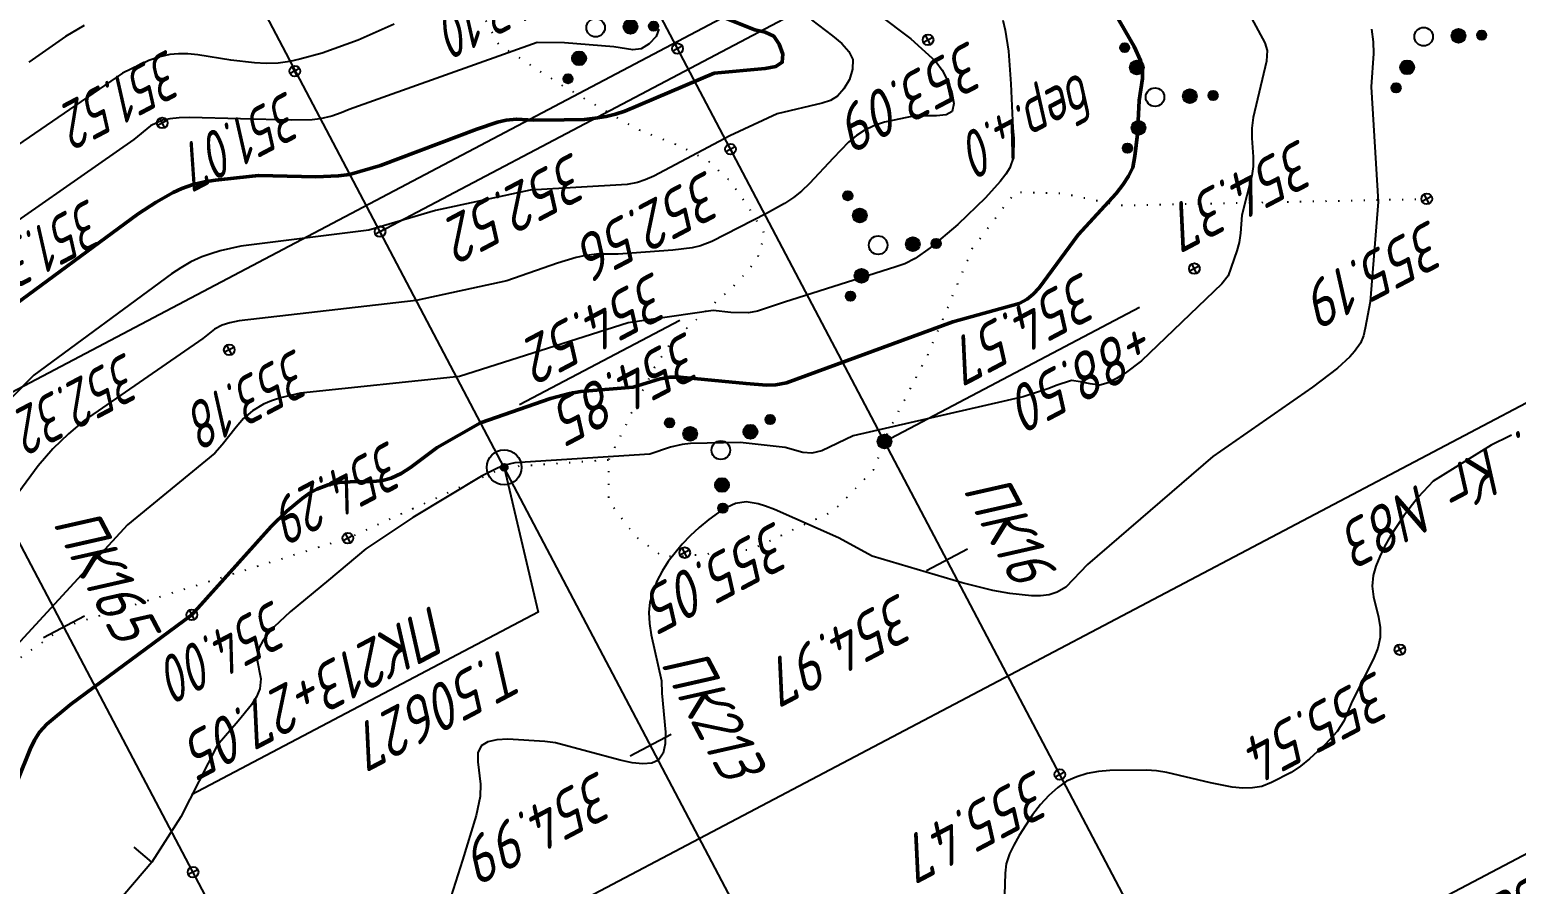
# Model space of a CAD drawing. Extents: x 1516777 to 1518423, y 2190420 to 2191479.
# Drawn here: x 1517244.2 to 1517372.3, y 2190817.5 to 2190891.1 of the extents above; entities that cross this region are included whole.
import ezdxf
from ezdxf.enums import TextEntityAlignment as Align

# ---------------------------------------------------------------- set-up
doc = ezdxf.new("R2010")
doc.units = 0
doc.linetypes.add('ИИDot', pattern=[1, 0, -1])
for name, color, linetype, lineweight in [('ИИ_ГЕОПУНКТ_025', 7, 'Continuous', 25), ('ИИ_КОНТУР_025', 7, 'ИИDot', 25), ('ИИ_ОТМЕТКА_025', 7, 'Continuous', 25), ('ИИ_ПИКЕТАЖ_025', 7, 'Continuous', 25), ('ИИ_РАЗМЕР_025', 7, 'Continuous', 25), ('ИИ_РЕЛЬЕФ_025', 34, 'Continuous', 25), ('ИИ_РЕЛЬЕФ_050', 34, 'Continuous', 50), ('ИИ_ТЕКСТ_025', 7, 'Continuous', 25), ('ИИ_ТРАССА_ТРУБ_025', 7, 'Continuous', 25), ('ИИ_УГОДЬЯ_025', 7, 'Continuous', 25)]:
    doc.layers.add(name, color=color, linetype=linetype, lineweight=lineweight)
doc.styles.add('VNIPISIMPLEXCUR', font='simplex.shx', dxfattribs={"width": 0.8, "oblique": 15})
doc.dimstyles.new('ИИ-2000-м-dm$2', dxfattribs={"dimscale": 2, "dimtxt": 2.5, "dimasz": 2.5, "dimexe": 1.25, "dimexo": 0, "dimgap": 1, "dimtad": 2, "dimtoh": 1, "dimzin": 1, "dimdsep": 46, "dimtxsty": 'VNIPISIMPLEXCUR', "dimcen": 2.5, "dimaunit": 1, "dimazin": 0, "dimtfac": 1, "dimtmove": 1, "dimatfit": 2, "dimfxl": 1, "dimarcsym": 0})

# ---------------------------------------------------------------- blocks, each defined once
blk = doc.blocks.new('ИИ053952')
at = {"linetype": 'Continuous', "lineweight": 25}
h = blk.add_hatch(color=0, dxfattribs=at)
edge = h.paths.add_edge_path()
edge.add_arc((-1.308630616908658, 2.130137532763825), 0.2, 0, 360)
h = blk.add_hatch(color=0, dxfattribs=at)
edge = h.paths.add_edge_path()
edge.add_arc((-0.7851783701452177, 1.278082519658284), 0.3, 0, 360)
h = blk.add_hatch(color=0, dxfattribs=at)
edge = h.paths.add_edge_path()
edge.add_arc((1.499441115229502, 0.04094315521868452), 0.3, 0, 360)
h = blk.add_hatch(color=0, dxfattribs=at)
edge = h.paths.add_edge_path()
edge.add_arc((2.49906852538254, 0.06823859203112193), 0.2, 0, 360)
h = blk.add_hatch(color=0, dxfattribs=at)
edge = h.paths.add_edge_path()
edge.add_arc((-0.7142627450842838, -1.319025674876968), 0.3, 0, 360)
h = blk.add_hatch(color=0, dxfattribs=at)
edge = h.paths.add_edge_path()
edge.add_arc((-1.190437908473882, -2.198376124794947), 0.2, 0, 360)
at = {"color": 0, "linetype": 'Continuous', "lineweight": 25}
for centre, radius in [((-1.308630616908658, 2.130137532763825), 0.2), ((-0.7851783701452177, 1.278082519658284), 0.3), ((0, 0), 0.4), ((1.499441115229502, 0.04094315521868452), 0.3), ((2.49906852538254, 0.06823859203112193), 0.2), ((-0.7142627450842838, -1.319025674876968), 0.3), ((-1.190437908473882, -2.198376124794947), 0.2)]:
    blk.add_circle(centre, radius, dxfattribs=at)
blk = doc.blocks.new('PICKET')
at = {"color": 0, "linetype": 'Continuous', "lineweight": 25}
for p, q in [((-0.2299999999999898, 0), (0.2299999999999898, 0)), ((0, 0.2299999999999898), (0, -0.2299999999999898))]:
    blk.add_line(p, q, dxfattribs=at)
blk.add_circle((0, 0), 0.23, dxfattribs=at)
at = {"color": 0, "linetype": 'Continuous', "style": 'VNIPISIMPLEXCUR', "oblique": 15, "width": 0.8}
blk.add_attdef('OTMETKA', (1.25, 0.3000000000000114), '', height=2, dxfattribs=at)
at = {"color": 8, "linetype": 'Continuous', "style": 'VNIPISIMPLEXCUR', "oblique": 15, "width": 0.8, "flags": 1}
blk.add_attdef('NOMER', (1.25, -2.699999999999989), '', height=2, dxfattribs=at)
blk = doc.blocks.new('ИИ050052Р')
at = {"linetype": 'Continuous', "lineweight": 25}
h = blk.add_hatch(color=0, dxfattribs=at)
edge = h.paths.add_edge_path()
edge.add_arc((0, 0), 0.15, 0, 360)
at = {"color": 0, "linetype": 'Continuous', "lineweight": 25}
for radius in [0.75, 0.15]:
    blk.add_circle((0, 0), radius, dxfattribs=at)
at = {"color": 0, "linetype": 'Continuous', "style": 'VNIPISIMPLEXCUR', "oblique": 15, "width": 0.8}
for tag, p in [('CENTRE', (1.449999999999999, 0.6999999999999993)), ('HEIGHT', (1.449999999999999, -2.699999999999999))]:
    blk.add_attdef(tag, p, '', height=2, dxfattribs=at)
for tag, p in [('NUMBER', (-2, -1)), ('STATIONING', (-2, -4.399999999999999)), ('ALPHA', (-2, -7.799999999999999))]:
    blk.add_attdef(tag, text='', height=2, dxfattribs=at).set_placement(p, align=Align.RIGHT)
at = {"color": 253, "linetype": 'Continuous', "style": 'VNIPISIMPLEXCUR', "oblique": 15, "width": 0.8, "flags": 1}
blk.add_attdef('NOTE', text='', height=1.6, dxfattribs=at).set_placement((-2, -10.8), align=Align.RIGHT)
blk = doc.blocks.new('ИИ15001')
at = {"color": 0, "linetype": 'Continuous', "lineweight": 25}
blk.add_lwpolyline([(0, 1), (0, -1)], dxfattribs=at)
at = {"color": 0, "linetype": 'Continuous', "lineweight": 25, "style": 'VNIPISIMPLEXCUR', "oblique": 15, "width": 0.8}
blk.add_attdef('STATIONING', text='', height=2, dxfattribs=at).set_placement((0, 2), align=Align.CENTER)
at = {"color": 7, "linetype": 'Continuous', "lineweight": 25, "style": 'VNIPISIMPLEXCUR', "oblique": 15, "width": 0.8}
blk.add_attdef('HEIGHT', text='', height=2, dxfattribs=at).set_placement((0, -2), align=Align.TOP_CENTER)
blk = doc.blocks.new('ИИ053296')
at = {"color": 0, "linetype": 'Continuous', "lineweight": 25}
blk.add_lwpolyline([(0, 0), (1, 0)], dxfattribs=at)
blk = doc.blocks.new('ИИ15002')
at = {"linetype": 'Continuous', "lineweight": 25}
h = blk.add_hatch(color=0, dxfattribs=at)
edge = h.paths.add_edge_path()
edge.add_arc((0, 0), 0.3, 0, 360)
at = {"color": 0, "linetype": 'Continuous', "lineweight": 25}
blk.add_circle((0, 0), 0.3, dxfattribs=at)
at = {"color": 0, "linetype": 'Continuous', "style": 'VNIPISIMPLEXCUR', "oblique": 15, "width": 0.8}
blk.add_attdef('STATIONING', (1, 1.3), '', height=2, rotation=90, dxfattribs=at)
at = {"color": 7, "linetype": 'Continuous', "style": 'VNIPISIMPLEXCUR', "oblique": 15, "width": 0.8}
blk.add_attdef('HEIGHT', text='', height=2, dxfattribs=at).set_placement((0, -1.3), align=Align.TOP_CENTER)
blk = doc.blocks.new('*D37')
at = {"layer": 'Defpoints', "color": 0, "transparency": 16777216}
for p in [(1516997.989117689, 2191462.818703343), (1518374.712982949, 2191103.606966416), (1517445.628366238, 2190623.90094925), (1517459.225933273, 2190587.383062673), (1517312.459169507, 2190543.969234263)]:
    blk.add_point(p, dxfattribs=at)
at = {"layer": 'ИИ_РАЗМЕР_025', "color": 0, "lineweight": -2, "transparency": 16777216}
for p, q in [((1517451.907036027, 2190631.639775507), (1517459.401615177, 2190635.588219115)), ((1517448.197307658, 2190623.461034629), (1517451.907036027, 2190631.639775507))]:
    blk.add_line(p, q, dxfattribs=at)
blk.add_arc((1517445.242116811, 2190613.924593856), 9.983829704201575, 50.89385693901729, 94.67139351845833, dxfattribs=at)
at = {"layer": 'ИИ_РАЗМЕР_025', "color": 0, "transparency": 16777216}
for points in [[(1517444.615323773, 2190623.235151891), (1517444.242725695, 2190624.515366111), (1517440.588382073, 2190622.757464767)], [(1517452.055120985, 2190622.094429455), (1517451.023893696, 2190621.249238318), (1517454.075080751, 2190618.578152021)]]:
    blk.add_solid(points, dxfattribs=at)
at = {"layer": 'ИИ_РАЗМЕР_025', "color": 0, "transparency": 16777216, "insert": (1517457.495017702, 2190631.192871004), "char_height": 4, "attachment_point": 5, "rotation": 207.7820525492964, "style": 'VNIPISIMPLEXCUR'}
blk.add_mtext('90%%d', dxfattribs=at)
blk = doc.blocks.new('*D38')
at = {"layer": 'Defpoints', "color": 0, "transparency": 16777216}
for p in [(1518374.712982949, 2191103.606966416), (1517383.3, 2190581.34), (1517389.762353102, 2190577.241759447), (1517312.459169507, 2190543.969234263), (1517433.621501464, 2190485.815147318)]:
    blk.add_point(p, dxfattribs=at)
at = {"layer": 'ИИ_РАЗМЕР_025', "color": 0, "lineweight": -2, "transparency": 16777216}
for p, q in [((1517396.55163276, 2190576.556311219), (1517404.046211911, 2190580.504754826)), ((1517390.593635129, 2190579.047496749), (1517396.55163276, 2190576.556311219))]:
    blk.add_line(p, q, dxfattribs=at)
blk.add_arc((1517383.32019976, 2190581.301654978), 7.614728582876131, 328.2343883130885, 357.3274604220979, dxfattribs=at)
at = {"layer": 'ИИ_РАЗМЕР_025', "color": 0, "transparency": 16777216}
for points in [[(1517390.275920276, 2190580.80168265), (1517391.577371895, 2190581.091512707), (1517390.057155916, 2190584.850952535)], [(1517390.249035033, 2190576.805401738), (1517389.339583188, 2190577.78042744), (1517386.869232006, 2190574.564559053)]]:
    blk.add_solid(points, dxfattribs=at)
at = {"layer": 'ИИ_РАЗМЕР_025', "color": 0, "transparency": 16777216, "insert": (1517402.139614436, 2190576.109406715), "char_height": 4, "attachment_point": 5, "rotation": 207.7820525492964, "style": 'VNIPISIMPLEXCUR'}
blk.add_mtext('90%%d', dxfattribs=at)
blk = doc.blocks.new('*D39')
at = {"layer": 'Defpoints', "color": 0, "transparency": 16777216}
for p in [(1518374.712982949, 2191103.606966416), (1517346.49, 2190565.290000001), (1517354.447122286, 2190558.501734652), (1517312.459169507, 2190543.969234264), (1517398.189337402, 2190467.149850846)]:
    blk.add_point(p, dxfattribs=at)
at = {"layer": 'ИИ_РАЗМЕР_025', "color": 0, "lineweight": -2, "transparency": 16777216}
blk.add_arc((1517347.888675645, 2190562.634913045), 7.752185883918825, 327.6817192129627, 357.8801865945453, dxfattribs=at)
at = {"layer": 'ИИ_РАЗМЕР_025', "color": 0, "transparency": 16777216}
for points in [[(1517354.985537163, 2190562.200113174), (1517356.285575668, 2190562.496217316), (1517354.747243989, 2190566.24828076)], [(1517354.892350127, 2190558.000723769), (1517353.987610851, 2190558.980123902), (1517351.501780091, 2190555.776206007)]]:
    blk.add_solid(points, dxfattribs=at)
at = {"layer": 'ИИ_РАЗМЕР_025', "color": 0, "transparency": 16777216, "insert": (1517360.548460298, 2190560.365579564), "char_height": 4, "attachment_point": 5, "rotation": 207.7820525492964, "style": 'VNIPISIMPLEXCUR'}
blk.add_mtext('90%%d', dxfattribs=at)
blk = doc.blocks.new('*D40')
at = {"layer": 'Defpoints', "color": 0, "transparency": 16777216}
for p in [(1518374.712982949, 2191103.606966416), (1517312.45916951, 2190543.96923426), (1517312.459169506, 2190543.969234263), (1517316.727927215, 2190536.606438646), (1517283.11858582, 2190423.927689761)]:
    blk.add_point(p, dxfattribs=at)
at = {"layer": 'ИИ_РАЗМЕР_025', "color": 0, "lineweight": -2, "transparency": 16777216}
for p, q in [((1517319.167893412, 2190538.732243212), (1517325.535950463, 2190526.652928907)), ((1517325.535950463, 2190526.652928907), (1517340.042234813, 2190534.29541884))]:
    blk.add_line(p, q, dxfattribs=at)
blk.add_arc((1517312.459169512, 2190543.969234265), 8.510760933244187, 283.4478863976549, 0.5992062132951251, dxfattribs=at)
at = {"layer": 'ИИ_РАЗМЕР_025', "color": 0, "transparency": 16777216}
for points in [[(1517320.323141391, 2190543.894806659), (1517321.615788667, 2190544.221671768), (1517319.988869702, 2190547.936181039)], [(1517314.436769138, 2190535.025158084), (1517314.440109387, 2190536.358487233), (1517310.438451814, 2190535.701843405)]]:
    blk.add_solid(points, dxfattribs=at)
at = {"layer": 'ИИ_РАЗМЕР_025', "color": 0, "transparency": 16777216, "insert": (1517334.807350273, 2190527.716008701), "char_height": 4, "attachment_point": 5, "rotation": 207.7820525492964, "style": 'VNIPISIMPLEXCUR'}
blk.add_mtext("131°31'", dxfattribs=at)
blk = doc.blocks.new('*D41')
at = {"layer": 'Defpoints', "color": 0, "transparency": 16777216}
for p in [(1516997.989117689, 2191462.818703344), (1517637.120000001, 2190760.280000001), (1517426.97725757, 2190659.787019481), (1517400.060000001, 2190635.390000002), (1517459.225933274, 2190587.383062673)]:
    blk.add_point(p, dxfattribs=at)
at = {"layer": 'ИИ_РАЗМЕР_025', "color": 0, "lineweight": -2, "transparency": 16777216}
for p, q in [((1517435.444876214, 2190666.613791598), (1517442.939455364, 2190670.562235205)), ((1517429.662762871, 2190659.327133873), (1517435.444876214, 2190666.613791598))]:
    blk.add_line(p, q, dxfattribs=at)
blk.add_arc((1517426.573453644, 2190649.358047016), 10.43678706616949, 49.87737842475941, 95.68736587672011, dxfattribs=at)
at = {"layer": 'ИИ_РАЗМЕР_025', "color": 0, "transparency": 16777216}
for points in [[(1517425.731131447, 2190659.105028199), (1517425.347197743, 2190660.38188868), (1517421.708583151, 2190658.591657327)], [(1517433.818530038, 2190657.756716947), (1517432.779842502, 2190656.920710978), (1517435.807204177, 2190654.222651353)]]:
    blk.add_solid(points, dxfattribs=at)
at = {"layer": 'ИИ_РАЗМЕР_025', "color": 0, "transparency": 16777216, "insert": (1517441.03285789, 2190666.166887095), "char_height": 4, "attachment_point": 5, "rotation": 207.7820525492964, "style": 'VNIPISIMPLEXCUR'}
blk.add_mtext('90%%d', dxfattribs=at)
blk = doc.blocks.new('*D60')
at = {"layer": 'Defpoints', "color": 0, "transparency": 16777216}
for p in [(1516865.230252395, 2191392.858784392), (1517280.222034422, 2190589.822203819), (1517301.190000001, 2190586.890000002), (1517251.660000001, 2190560.750000001), (1517312.459169507, 2190543.969234264)]:
    blk.add_point(p, dxfattribs=at)
at = {"layer": 'ИИ_РАЗМЕР_025', "color": 0, "lineweight": -2, "transparency": 16777216}
for p, q in [((1517270.290098899, 2190593.090684559), (1517259.154851602, 2190587.224191574)), ((1517278.662324076, 2190586.431266201), (1517270.290098899, 2190593.090684559))]:
    blk.add_line(p, q, dxfattribs=at)
blk.add_arc((1517292.314569828, 2190582.205894515), 14.29117139924752, 133.8715581521918, 191.7338368034849, dxfattribs=at)
at = {"layer": 'ИИ_РАЗМЕР_025', "color": 0, "transparency": 16777216}
for points in [[(1517282.019933694, 2190593.048858519), (1517282.800383108, 2190591.967805103), (1517285.653318652, 2190594.849680053)], [(1517278.949380926, 2190579.525153406), (1517277.694704548, 2190579.073971664), (1517279.675587963, 2190575.535533401)]]:
    blk.add_solid(points, dxfattribs=at)
at = {"layer": 'ИИ_РАЗМЕР_025', "color": 0, "transparency": 16777216, "insert": (1517265.856005862, 2190586.933163364), "char_height": 4, "attachment_point": 5, "rotation": 207.7820525492964, "style": 'VNIPISIMPLEXCUR'}
blk.add_mtext("90°2'", dxfattribs=at)

msp = doc.modelspace()

# ---------------------------------------------------------------- linework, layer by layer
at = {"layer": 'ИИ_ГЕОПУНКТ_025'}
msp.add_lwpolyline([(1517300.237881982, 2190866.11139109), (1517286.423014587, 2190858.833167223)], dxfattribs=at)
at = {"layer": 'ИИ_ГЕОПУНКТ_025', "elevation": 354.52}
msp.add_lwpolyline([(1517285.1, 2190853.45), (1517288.037441888, 2190840.986479177), (1517258.144706426, 2190825.23779231)], dxfattribs=at)
at = {"layer": 'ИИ_КОНТУР_025', "flags": 128}
for points in [[(1517278.427145138, 2190904.048022437), (1517280.060341387, 2190898.48516153), (1517284.625827121, 2190889.879693206), (1517284.625827121, 2190889.879693206), (1517289.988214554, 2190886.396748792), (1517296.423079473, 2190882.645882041), (1517300.282049125, 2190881.136514336), (1517302.640373736, 2190879.876300503), (1517304.415317607, 2190878.268405884), (1517305.598331949, 2190876.711957626), (1517306.392134502, 2190875.434854762), (1517307.533756396, 2190873.574056423), (1517306.866853366, 2190871.267989385), (1517304.98006318, 2190869.158152668), (1517302.329568688, 2190866.778985009), (1517299.499371103, 2190864.220248415), (1517298.061820191, 2190862.065527887), (1517297.073496248, 2190860.135254489), (1517294.08725982, 2190854.076512816), (1517294.08725982, 2190850.630583942), (1517296.386273126, 2190847.529243462), (1517298.685274127, 2190845.806279025), (1517300.524477388, 2190845.806279025), (1517306.386947783, 2190846.380604248), (1517313.513861959, 2190849.711670324), (1517316.962369613, 2190853.272461997), (1517318.2268257, 2190856.603528074), (1517321.675333354, 2190863.265660226), (1517325.468689312, 2190872.339939221), (1517329.14710814, 2190877.164244138), (1517333.285312402, 2190877.04938134), (1517338.113225578, 2190876.015599309), (1517364.6018947, 2190876.57615129)], [(1517294.08725982, 2190854.076512816), (1517285.1, 2190853.45), (1517271.634916162, 2190847.346489179), (1517247.164983133, 2190839.699261731), (1517243.02794301, 2190836.800677887), (1517233.130573585, 2190821.485926096), (1517219.638770897, 2190806.047454054), (1517197.879877908, 2190789.809564278), (1517191.854991935, 2190783.616578673), (1517189.098150272, 2190778.121982698), (1517173.37376263, 2190741.716204772), (1517150.401094293, 2190705.422254438)]]:
    msp.add_lwpolyline(points, dxfattribs=at)
at = {"layer": 'ИИ_ПИКЕТАЖ_025', "color": 34, "elevation": 354.57}
msp.add_lwpolyline([(1517317.873445194, 2190855.67258723), (1517339.842317979, 2190867.246666784)], dxfattribs=at)
at = {"layer": 'ИИ_РЕЛЬЕФ_025'}
for points, elevation in [([(1517311.587227472, 2190891.988979161), (1517313.392763856, 2190890.627533541), (1517314.199624266, 2190889.945812992), (1517314.814669112, 2190889.262096967), (1517315.141990611, 2190888.575387725), (1517315.108896915, 2190887.735715711), (1517314.85218431, 2190886.858637601), (1517314.384623228, 2190886.049525543), (1517313.838613131, 2190885.414996199), (1517313.234049094, 2190885.041679146), (1517312.505286823, 2190884.821824531), (1517308.618461539, 2190883.889330769), (1517304.542222222, 2190882.017833333), (1517297.996426204, 2190878.539299285), (1517297.261588382, 2190878.214328388), (1517296.577557853, 2190877.977170197), (1517295.704103013, 2190877.814732528), (1517287.331505263, 2190877.332105263), (1517279.185, 2190875.565), (1517273.445167999, 2190873.889332115), (1517262.409161359, 2190872.498159638), (1517260.634559795, 2190872.09820793), (1517259.815653081, 2190871.854882601), (1517259.050272158, 2190871.577631598), (1517258.09347896, 2190871.139711291), (1517257.227366427, 2190870.644315836), (1517256.431008251, 2190870.10470873), (1517244.580142986, 2190861.393513995), (1517232.106076627, 2190848.778635993)], 352.5), ([(1517328.057567958, 2190891.972166242), (1517328.278835312, 2190891.103819991), (1517328.570065034, 2190889.300768994), (1517328.762151551, 2190886.488847875), (1517328.935197501, 2190882.703187598), (1517329.022960455, 2190881.776289734), (1517328.994956763, 2190880.160721767), (1517328.683049196, 2190879.237324332), (1517328.337761038, 2190878.699138903), (1517327.854922962, 2190878.076336654), (1517326.568495941, 2190876.654193735), (1517324.181599041, 2190874.36955346), (1517321.797387793, 2190872.367074347), (1517320.515735264, 2190871.446551275), (1517319.641322074, 2190870.982361748), (1517318.853865611, 2190870.707528031), (1517309.243613201, 2190867.67630039), (1517306.923721889, 2190866.908311777), (1517306.14777515, 2190866.759073433), (1517304.635234591, 2190866.791142505), (1517303.119373394, 2190866.957005174), (1517295.779461538, 2190865.904692308), (1517281.262846465, 2190861.281050505), (1517267.562947918, 2190859.842133456), (1517265.820139784, 2190859.444455167), (1517265.050470992, 2190859.190979817), (1517264.360421111, 2190858.894745698), (1517263.417860707, 2190858.320228182), (1517262.649576372, 2190857.652116945), (1517261.997476082, 2190856.921609892), (1517260.809459547, 2190855.398199974), (1517260.157359257, 2190854.667692922), (1517252.65609293, 2190848.514173343), (1517242.74315575, 2190837.727326542)], 353.5), ([(1517317.362451101, 2190892.465730441), (1517320.13389055, 2190890.349427995), (1517322.300939336, 2190888.405136312), (1517322.849123319, 2190887.666717332), (1517323.292599622, 2190886.764022135), (1517323.665626782, 2190885.737821142), (1517323.845033199, 2190884.785151199), (1517323.707647265, 2190884.103049148), (1517323.1792127, 2190883.809440309), (1517322.347358712, 2190883.741291611), (1517320.501599082, 2190883.740270298), (1517317.881781806, 2190883.168621787), (1517317.004691853, 2190882.895457302), (1517316.120921224, 2190882.477716595), (1517315.454334709, 2190882.026284683), (1517314.785279651, 2190881.457158679), (1517313.439343253, 2190880.085265989), (1517311.399295513, 2190877.891231207), (1517310.713220777, 2190877.243009001), (1517310.023941359, 2190876.686115487), (1517309.26006039, 2190876.169907623), (1517307.716749986, 2190875.301618721), (1517302.999148613, 2190872.893921943), (1517302.017479804, 2190872.527485378), (1517301.311546317, 2190872.369593082), (1517299.636501333, 2190872.155174895), (1517294.937153846, 2190871.816230769), (1517293.066001619, 2190871.80343518), (1517292.000966327, 2190871.682857143), (1517291.296165828, 2190871.525936023), (1517289.698904216, 2190871.046581111), (1517285.340854546, 2190869.526363637), (1517277.506, 2190867.812), (1517262.276760316, 2190866.06837981), (1517261.467592445, 2190865.903739349), (1517260.788153074, 2190865.69152049), (1517260.139437439, 2190865.34040257), (1517259.123904792, 2190864.534779387), (1517248.903953961, 2190857.483436469), (1517247.552913315, 2190856.343864857), (1517246.223459811, 2190855.042626321), (1517244.954194814, 2190853.570169133), (1517243.286723635, 2190851.302980764)], 353), ([(1517349.494003334, 2190892.135431726), (1517350.655892017, 2190890.025781222), (1517350.859458972, 2190889.367888042), (1517350.788502302, 2190888.444596257), (1517349.655371656, 2190883.593224504), (1517349.529446477, 2190882.675443797), (1517349.515821302, 2190881.815145007), (1517349.648931223, 2190880.208744315), (1517349.632520513, 2190879.372876923), (1517349.51373157, 2190878.56386696), (1517348.670543439, 2190875.182917413), (1517348.547347586, 2190873.61197107), (1517348.424164983, 2190872.808549365), (1517348.245280526, 2190872.107104572), (1517347.488603236, 2190869.953800688), (1517346.946847634, 2190869.254243691), (1517340.014541175, 2190862.623046241), (1517338.607659512, 2190861.572741101), (1517337.865317191, 2190861.09598663), (1517337.145544881, 2190860.737459971), (1517336.425944, 2190860.5289), (1517335.593262352, 2190860.647852169), (1517334.763799633, 2190860.825549973), (1517333.974536368, 2190860.928372346), (1517332.670855867, 2190860.503192764), (1517332.031427563, 2190860.245755114), (1517329.836326636, 2190859.530939869), (1517315.172447222, 2190856.170277778), (1517312.463869881, 2190854.875857008), (1517311.625514035, 2190854.667368421), (1517310.827650332, 2190854.720764866), (1517309.3259, 2190855.152432432), (1517305.431685719, 2190855.596193147), (1517301.170518921, 2190855.500515854), (1517300.426818182, 2190855.411445455), (1517299.436870512, 2190855.18209726), (1517297.65918008, 2190854.593106512), (1517286.014359961, 2190853.842760511), (1517285.169098124, 2190853.646099773), (1517284.574996637, 2190853.407739007), (1517283.150463661, 2190852.678675747), (1517277.234048855, 2190849.133358779), (1517273.185535101, 2190846.436555737), (1517269.963323801, 2190843.729638114), (1517266.654236224, 2190841.002449025), (1517265.292899868, 2190839.707270678), (1517264.742546103, 2190839.090088702), (1517264.300787684, 2190838.498246059), (1517263.983913911, 2190837.935543648), (1517263.794115446, 2190836.983809765), (1517264.128007344, 2190835.246825474), (1517264.058311861, 2190834.364263735), (1517263.75645253, 2190833.68147837), (1517263.317466139, 2190832.99054007), (1517262.177705331, 2190831.593098778), (1517260.374568395, 2190829.491378021), (1517257.241569431, 2190823.364204037), (1517254.739454318, 2190819.434287186), (1517245.448809245, 2190808.548838938)], 354.5), ([(1517298.418798077, 2190891.182771248), (1517298.198843253, 2190890.556016066), (1517297.599396174, 2190889.931059893), (1517296.912138222, 2190889.508356509), (1517296.183648005, 2190889.42451718), (1517294.541315943, 2190889.683754718), (1517290.310129776, 2190890.013232362), (1517287.95409642, 2190890.032103892), (1517271.746604883, 2190884.281896474), (1517271.044714933, 2190883.97568359), (1517270.253147983, 2190883.692356088), (1517269.237388535, 2190883.466242039), (1517268.542573518, 2190883.389907127), (1517266.769252541, 2190883.347181158), (1517257.987514379, 2190883.5911316), (1517257.085431316, 2190883.550051843), (1517256.304718544, 2190883.469179037), (1517255.66874487, 2190883.341346838), (1517254.617811255, 2190882.872865563), (1517253.197012782, 2190881.697366525), (1517239.164779687, 2190871.930652797)], 351.5), ([(1517275.636464193, 2190891.616944568), (1517272.531864081, 2190890.241373413), (1517269.414683945, 2190889.129231728), (1517267.494358817, 2190888.59583125), (1517266.618611111, 2190888.405416667), (1517265.617258512, 2190888.27043497), (1517264.602057283, 2190888.235168168), (1517263.581762997, 2190888.279069876), (1517261.56091755, 2190888.522193275), (1517258.7103408, 2190888.966982533), (1517257.843355224, 2190889.054421183), (1517257.032565608, 2190889.077203638), (1517256.286727525, 2190889.014783512), (1517255.329197751, 2190888.793078566), (1517254.495849297, 2190888.48059654), (1517252.2086862, 2190887.387532616), (1517239.584491343, 2190878.763420246)], 351), ([(1517248.905475273, 2190891.496304967), (1517247.288288454, 2190890.549063389), (1517244.131431684, 2190888.353101787)], 350.5), ([(1517359.850410659, 2190891.198327559), (1517359.989815691, 2190890.091040631), (1517359.998248169, 2190889.082266666), (1517359.79902122, 2190886.224824138), (1517360.408960669, 2190876.327068854), (1517359.722305992, 2190867.700582853), (1517359.305160474, 2190865.42818694), (1517359.153729558, 2190864.776407145), (1517358.884745539, 2190864.157442983), (1517358.361382, 2190863.417018), (1517357.963805044, 2190862.974857947), (1517356.895938577, 2190861.999052234), (1517354.758453503, 2190860.355639793), (1517346.156310257, 2190854.382051282), (1517335.361725518, 2190845.094752195), (1517333.487339866, 2190843.13578612), (1517332.755090198, 2190842.689522754), (1517332.060264215, 2190842.479531169), (1517331.327224397, 2190842.388289089), (1517330.533509767, 2190842.391159654), (1517328.674212167, 2190842.580691281), (1517327.197722274, 2190842.842568035), (1517324.573706047, 2190843.51206867), (1517316.818081818, 2190845.81), (1517313.916990823, 2190847.381840454), (1517308.404163108, 2190849.828414196), (1517307.634932425, 2190850.109523988), (1517306.976813809, 2190850.296549069), (1517305.966043659, 2190850.479493279), (1517305.038920956, 2190850.325858215), (1517304.350366374, 2190850.018695136), (1517303.564580316, 2190849.549410877), (1517302.730732227, 2190848.957698655), (1517301.897991552, 2190848.283251689), (1517301.115527737, 2190847.565763197), (1517300.432510226, 2190846.844926399), (1517299.237431644, 2190845.330678496), (1517298.702579875, 2190844.506632719), (1517298.266366203, 2190843.637649758), (1517297.642317035, 2190841.833645013), (1517297.565107807, 2190840.936334525), (1517297.624322572, 2190839.995395564), (1517297.782754787, 2190839.022726805), (1517298.664527273, 2190835.052727273), (1517298.687699196, 2190834.01445537), (1517299.006537533, 2190830.640941936), (1517298.988155695, 2190829.645786321), (1517298.803558812, 2190828.823095857), (1517298.390416242, 2190828.237544975), (1517297.818166963, 2190827.974883924), (1517297.050991573, 2190827.910953146), (1517296.128220878, 2190828.006453847), (1517295.089185684, 2190828.222087236), (1517289.526620435, 2190829.726786764), (1517288.615945171, 2190829.837941641), (1517285.40979636, 2190830.035299725), (1517284.466900172, 2190829.994177522), (1517283.682693393, 2190829.819903782), (1517283.114643646, 2190829.464660054), (1517282.830901954, 2190828.865211277), (1517282.824859738, 2190828.083514858), (1517283.066199458, 2190826.155196357), (1517283.023744252, 2190825.099482906), (1517282.676319713, 2190823.464253343), (1517281.523684539, 2190819.616769274), (1517279.898958658, 2190814.575573809)], 355), ([(1517371.911107873, 2190856.217631315), (1517371.796662199, 2190856.179534896), (1517370.144728397, 2190855.35252799), (1517365.14646855, 2190852.270521345), (1517363.852945944, 2190850.880877411), (1517362.584519826, 2190849.250548282), (1517361.447148194, 2190847.502481065), (1517360.960719686, 2190846.622716645), (1517360.546789048, 2190845.759622869), (1517360.218601032, 2190844.928568124), (1517359.989400386, 2190844.144920801), (1517359.900467928, 2190843.212618892), (1517360.011627534, 2190842.305353948), (1517360.455430838, 2190840.538917752), (1517360.579378036, 2190839.667334796), (1517360.599112698, 2190838.789538274), (1517360.377896238, 2190837.868463547), (1517360.025959105, 2190836.95481803), (1517358.182475, 2190833.325), (1517357.463066259, 2190831.597926341), (1517356.871555067, 2190830.705959336), (1517355.838952319, 2190829.587828614), (1517354.489565433, 2190828.333052615), (1517353.727963217, 2190827.719453848), (1517352.920708006, 2190827.161435608), (1517351.221424821, 2190826.313289455), (1517350.399758458, 2190825.96394496), (1517349.596547335, 2190825.835859772), (1517348.741629261, 2190825.825416039), (1517347.845550598, 2190825.910431711), (1517345.972096965, 2190826.27811309), (1517342.195302657, 2190827.182978665), (1517341.30639807, 2190827.315112873), (1517340.460703806, 2190827.365250112), (1517337.302462482, 2190827.343526683), (1517336.301504662, 2190827.257864201), (1517335.340230356, 2190827.091916832), (1517334.436252151, 2190826.801056375), (1517333.56982557, 2190826.420589314), (1517332.799570706, 2190825.887231553), (1517332.044856699, 2190825.200707763), (1517331.320110858, 2190824.402094658), (1517330.639760492, 2190823.532468955), (1517329.469955425, 2190821.744486623), (1517329.009355344, 2190820.908283425), (1517328.650859976, 2190820.165374496), (1517328.371566654, 2190819.308215998), (1517328.259835079, 2190818.504364136), (1517327.697730509, 2190799.821016949)], 355.5)]:
    msp.add_lwpolyline(points, dxfattribs=dict(at, elevation=elevation))
at = {"layer": 'ИИ_РЕЛЬЕФ_050'}
for points, elevation in [([(1517336.591082574, 2190894.55460147), (1517339.384584763, 2190889.69976127), (1517339.938392371, 2190888.481211823), (1517340.115122416, 2190887.823048363), (1517340.109605042, 2190886.946853431), (1517339.822714474, 2190885.059835069), (1517339.674311475, 2190882.153367241), (1517339.441487375, 2190880.239747308), (1517339.284908696, 2190879.290144927), (1517338.903037027, 2190878.524626799), (1517338.409745902, 2190877.779102014), (1517337.830747501, 2190877.048956726), (1517334.55007276, 2190873.467438014), (1517331.19635239, 2190868.922059229), (1517330.673957673, 2190868.35325603), (1517330.178720831, 2190867.924674496), (1517329.470618788, 2190867.559031027), (1517323.776623055, 2190865.99382937), (1517309.417996498, 2190860.738053448), (1517308.507879192, 2190860.559845572), (1517307.713526922, 2190860.530569223), (1517305.948796853, 2190860.666207803), (1517300.274377678, 2190861.232501022), (1517299.388787879, 2190861.20789394), (1517298.545622957, 2190861.068115393), (1517296.215505618, 2190860.353595505), (1517291.694843689, 2190859.977105398), (1517290.735959596, 2190859.805555556), (1517289.107039651, 2190859.383120121), (1517283.057142857, 2190857.291632653), (1517279.325690076, 2190855.152442748), (1517277.043555975, 2190853.441043357), (1517276.237675366, 2190852.925475453), (1517275.35274858, 2190852.50598003), (1517274.54534274, 2190852.296609058), (1517273.683791628, 2190852.219645994), (1517271.844045007, 2190852.207489111), (1517270.888745207, 2190852.14456805), (1517269.925091554, 2190851.958600414), (1517268.964531903, 2190851.585722585), (1517268.328637073, 2190851.220742267), (1517267.683123993, 2190850.775338253), (1517266.367223047, 2190849.676537911), (1517265.024788997, 2190848.355879101), (1517258.193219775, 2190840.754221933), (1517247.722879741, 2190833.022940735), (1517245.686933834, 2190831.345312448), (1517245.054194039, 2190830.629609908), (1517244.630910611, 2190829.954583069), (1517244.262251885, 2190829.176029236), (1517243.206529984, 2190826.54504715)], 354), ([(1517302.883233333, 2190892.67), (1517306.710328389, 2190891.128170431), (1517307.583106939, 2190890.935554539), (1517308.33897798, 2190890.584604132), (1517308.791774252, 2190889.911630729), (1517309.102138255, 2190889.045753167), (1517309.057281045, 2190888.338690213), (1517308.518307687, 2190887.984978777), (1517307.597865541, 2190887.801816886), (1517303.210313506, 2190887.397857677), (1517295.491518439, 2190884.135174932), (1517294.681661521, 2190883.883050236), (1517293.894503419, 2190883.683363453), (1517292.94824235, 2190883.514422279), (1517292.034044538, 2190883.419552384), (1517290.266860582, 2190883.371221398), (1517287.63794596, 2190883.349228062), (1517286.156129135, 2190883.440434563), (1517285.283110129, 2190883.368090001), (1517284.527876391, 2190883.19302853), (1517282.735191969, 2190882.590943421), (1517274.444122519, 2190879.449124236), (1517271.769235669, 2190878.682802548), (1517270.820281921, 2190878.556430285), (1517268.879417464, 2190878.472530649), (1517263.943728893, 2190878.591091069), (1517262.078461345, 2190878.374299132), (1517260.224953936, 2190878.199630232), (1517259.280560021, 2190878.049111226), (1517258.312645825, 2190877.814346144), (1517257.312391242, 2190877.463742707), (1517256.593276681, 2190877.137636469), (1517255.103773077, 2190876.301766585), (1517253.56014641, 2190875.272036106), (1517241.872461337, 2190866.662083396)], 352)]:
    msp.add_lwpolyline(points, dxfattribs=dict(at, elevation=elevation))
at = {"layer": 'ИИ_ТЕКСТ_025'}
for points in [[(1517274.407356443, 2190873.753537747), (1517444.020027013, 2190963.112266425), (1517327.501356125, 2191184.298609191), (1517157.914219107, 2191094.953332608)], [(1517237.84166467, 2190857.393207997), (1517423.408983226, 2190955.157482415), (1517320.872552042, 2191149.801465574), (1517135.285161813, 2191052.026616598)], [(1517402.109556635, 2190874.236978441), (1517266.587642231, 2190802.838621595)], [(1517438.622745091, 2190854.622609648), (1517344.542334077, 2190805.057291837)]]:
    msp.add_lwpolyline(points, dxfattribs=at)
at = {"layer": 'ИИ_ТРАССА_ТРУБ_025', "color": 34}
msp.add_lwpolyline([(1517460.163862831, 2190499.797387948), (1517423.843517109, 2190568.743972878), (1517459.225933273, 2190587.383062672), (1516997.989117689, 2191462.818703343)], dxfattribs=at)
at = {"layer": 'ИИ_ТРАССА_ТРУБ_025', "color": 4}
for points in [[(1518356.054384463, 2191139.029917545), (1518326.78, 2191123.61), (1518126.36, 2191018.02), (1517878.75, 2190887.57), (1517637.12, 2190760.28), (1517400.06, 2190635.39), (1517285.1, 2190853.45), (1517160.06, 2191090.88), (1517083.07, 2191237.03), (1516971.454696505, 2191448.835863468)], [(1517433.621501464, 2190485.815147318), (1517383.3, 2190581.34), (1516936.033383912, 2191430.169899785)]]:
    msp.add_lwpolyline(points, dxfattribs=at)

# ---------------------------------------------------------------- block references
at = {"layer": 'ИИ_ГЕОПУНКТ_025'}
ref = msp.add_blockref('ИИ050052Р', (1517285.1, 2190853.45, 354.52), dxfattribs=dict(at, xscale=2, yscale=2, zscale=2, rotation=207.7819444444445))
ref.add_attrib('NUMBER', 'Т.50627', dxfattribs={"layer": '0', "color": 0, "linetype": 'Continuous', "height": 3.999999999999998, "rotation": 207.7819444471985, "style": 'VNIPISIMPLEXCUR', "oblique": 14.99999999999995, "width": 0.8000000000000008}).set_placement((1517272.164425656, 2190831.113138902), align=Align.RIGHT)
ref.add_attrib('CENTRE', '354.85', (1517300.933995293, 2190865.276529611), dxfattribs={"layer": '0', "color": 0, "linetype": 'Continuous', "height": 3.999999999999998, "rotation": 207.7819444471985, "style": 'VNIPISIMPLEXCUR', "oblique": 14.99999999999995, "width": 0.8000000000000008})
ref.add_attrib('HEIGHT', '354.52', (1517298.112887164, 2190870.43009142), dxfattribs={"layer": '0', "color": 0, "linetype": 'Continuous', "height": 3.999999999999998, "rotation": 207.7819444471985, "style": 'VNIPISIMPLEXCUR', "oblique": 14.99999999999995, "width": 0.8000000000000008})
ref.add_attrib('STATIONING', 'ПК213+27.05', dxfattribs={"layer": '0', "color": 0, "linetype": 'Continuous', "height": 3.999999999999998, "rotation": 207.7819444471985, "style": 'VNIPISIMPLEXCUR', "oblique": 14.99999999999995, "width": 0.8000000000000008}).set_placement((1517257.478063733, 2190830.341785217), align=Align.RIGHT)
at = {"layer": 'ИИ_ОТМЕТКА_025'}
ref = msp.add_blockref('PICKET', (1517300.043847484, 2190889.513479299, 351.63), dxfattribs=dict(at, xscale=2, yscale=2, zscale=2, rotation=207.7819444444445))
ref.add_attrib('OTMETKA', '351.63', (1517311.677731051, 2190901.744012213, 351.63), dxfattribs={"layer": '0', "color": 0, "linetype": 'Continuous', "height": 3.999999999999998, "rotation": 207.7819444471985, "style": 'VNIPISIMPLEXCUR', "oblique": 14.99999999999995, "width": 0.7})
ref = msp.add_blockref('PICKET', (1517321.63, 2190890.27, 353.09), dxfattribs=dict(at, xscale=2, yscale=2, zscale=2, rotation=207.7819444444445))
ref.add_attrib('OTMETKA', '353.09', (1517325.310106871, 2190890.316864398, 353.09), dxfattribs={"layer": '0', "color": 0, "linetype": 'Continuous', "height": 4, "rotation": 207.7819444471985, "style": 'VNIPISIMPLEXCUR', "oblique": 15, "width": 0.8})
ref = msp.add_blockref('PICKET', (1517255.644025563, 2190883.114409371, 351.52), dxfattribs=dict(at, xscale=2, yscale=2, zscale=2, rotation=207.7819444444445))
ref.add_attrib('OTMETKA', '351.52', (1517256.189795748, 2190889.558339313, 351.52), dxfattribs={"layer": '0', "color": 0, "linetype": 'Continuous', "height": 4, "rotation": 207.7819444471985, "style": 'VNIPISIMPLEXCUR', "oblique": 15, "width": 0.7})
ref = msp.add_blockref('PICKET', (1517267.06, 2190887.58, 351.07), dxfattribs=dict(at, xscale=2, yscale=2, zscale=2, rotation=207.7819444444445))
ref.add_attrib('OTMETKA', '351.07', (1517266.488004191, 2190885.969199584, -352.8899999999999), dxfattribs={"layer": '0', "color": 0, "linetype": 'Continuous', "height": 4, "rotation": 207.7819444471985, "style": 'VNIPISIMPLEXCUR', "oblique": 15, "width": 0.7})
ref = msp.add_blockref('PICKET', (1517344.57390818, 2190870.56673886, 354.37), dxfattribs=dict(at, xscale=2, yscale=2, zscale=2, rotation=207.7819444444445))
ref.add_attrib('OTMETKA', '354.37', (1517353.77471908, 2190881.84923535, 354.37), dxfattribs={"layer": '0', "color": 0, "linetype": 'Continuous', "height": 4, "rotation": 207.7819444471985, "style": 'VNIPISIMPLEXCUR', "oblique": 15, "width": 0.8})
ref = msp.add_blockref('PICKET', (1517274.407356442, 2190873.753537747, 352.52), dxfattribs=dict(at, xscale=2, yscale=2, zscale=2, rotation=207.7819444444445))
ref.add_attrib('OTMETKA', '352.52', (1517291.138533131, 2190880.715678499, -351.4399999999999), dxfattribs={"layer": '0', "color": 0, "linetype": 'Continuous', "height": 4, "rotation": 207.7819444471985, "style": 'VNIPISIMPLEXCUR', "oblique": 15, "width": 0.8})
at = {"layer": 'ИИ_ОТМЕТКА_025', "xscale": 2, "yscale": 2, "zscale": 2, "rotation": 207.7819444444445}
for p, values in [((1517304.606926456, 2190880.852674659, 352.56), {'OTMETKA': '352.56'}), ((1517362.2921836, 2190837.74605103, 355.54), {'OTMETKA': '355.54'}), ((1517258.290466401, 2190818.5851376, 354.62), {'OTMETKA': '354.62'})]:
    msp.add_blockref('PICKET', p, dxfattribs=at).add_auto_attribs(values)
at = {"layer": 'ИИ_ОТМЕТКА_025'}
ref = msp.add_blockref('PICKET', (1517364.6018947, 2190876.57615129, 355.19), dxfattribs=dict(at, xscale=2, yscale=2, zscale=2, rotation=207.7819444444445))
ref.add_attrib('OTMETKA', '355.19', (1517364.998892839, 2190874.899494239, 355.19), dxfattribs={"layer": '0', "color": 0, "linetype": 'Continuous', "height": 4, "rotation": 207.7819444471985, "style": 'VNIPISIMPLEXCUR', "oblique": 15, "width": 0.8})
ref = msp.add_blockref('PICKET', (1517238.514936091, 2190873.195109453, 351.38), dxfattribs=dict(at, xscale=2, yscale=2, zscale=2, rotation=207.7819444444445))
ref.add_attrib('OTMETKA', '351.38', (1517249.41299274, 2190876.695704416, 351.38), dxfattribs={"layer": '0', "color": 0, "linetype": 'Continuous', "height": 4, "rotation": 207.7819444471985, "style": 'VNIPISIMPLEXCUR', "oblique": 15, "width": 0.7})
ref = msp.add_blockref('PICKET', (1517261.413790204, 2190863.572520491, 353.18), dxfattribs=dict(at, xscale=2, yscale=2, zscale=2, rotation=207.7819444444445))
ref.add_attrib('OTMETKA', '353.18', (1517267.23328311, 2190863.783455286, 353.18), dxfattribs={"layer": '0', "color": 0, "linetype": 'Continuous', "height": 4, "rotation": 207.7819444471985, "style": 'VNIPISIMPLEXCUR', "oblique": 15, "width": 0.7})
ref = msp.add_blockref('PICKET', (1517237.84166467, 2190857.393207997, 352.32), dxfattribs=dict(at, xscale=2, yscale=2, zscale=2, rotation=207.7819444444445))
ref.add_attrib('OTMETKA', '352.32', (1517252.591316054, 2190863.469555846, 352.32), dxfattribs={"layer": '0', "color": 0, "linetype": 'Continuous', "height": 4, "rotation": 207.7819444471985, "style": 'VNIPISIMPLEXCUR', "oblique": 15, "width": 0.7})
ref = msp.add_blockref('PICKET', (1517271.634916162, 2190847.346489179, 354.29), dxfattribs=dict(at, xscale=2, yscale=2, zscale=2, rotation=207.7819444444445))
ref.add_attrib('OTMETKA', '354.29', (1517275.266501322, 2190855.863360764, 354.29), dxfattribs={"layer": '0', "color": 0, "linetype": 'Continuous', "height": 4, "rotation": 207.7819444471985, "style": 'VNIPISIMPLEXCUR', "oblique": 15, "width": 0.7})
ref = msp.add_blockref('PICKET', (1517300.65860086, 2190846.10226871, 355.05), dxfattribs=dict(at, xscale=2, yscale=2, zscale=2, rotation=207.7819444444445))
ref.add_attrib('OTMETKA', '355.05', (1517308.59330697, 2190848.926133214, 355.05), dxfattribs={"layer": '0', "color": 0, "linetype": 'Continuous', "height": 4, "rotation": 207.7819444471985, "style": 'VNIPISIMPLEXCUR', "oblique": 15, "width": 0.8})
ref = msp.add_blockref('PICKET', (1517258.194185904, 2190840.753899846, 354), dxfattribs=dict(at, xscale=2, yscale=2, zscale=2, rotation=207.7819444444445))
ref.add_attrib('OTMETKA', '354.00', (1517265.318298721, 2190842.137398348, 354), dxfattribs={"layer": '0', "color": 0, "linetype": 'Continuous', "height": 4, "rotation": 207.7819444471985, "style": 'VNIPISIMPLEXCUR', "oblique": 15, "width": 0.7})
ref = msp.add_blockref('PICKET', (1517332.983250351, 2190826.993909574, 355.47), dxfattribs=dict(at, xscale=2, yscale=2, zscale=2, rotation=207.7819444444445))
ref.add_attrib('OTMETKA', '355.47', (1517330.999127878, 2190827.538928198, 355.47), dxfattribs={"layer": '0', "color": 0, "linetype": 'Continuous', "height": 3.999999999999998, "rotation": 207.7819444471985, "style": 'VNIPISIMPLEXCUR', "oblique": 14.99999999999995, "width": 0.8000000000000008})
at = {"layer": 'ИИ_ПИКЕТАЖ_025', "color": 34}
ref = msp.add_blockref('ИИ15002', (1517296.729032398, 2190895.805057011, 351.9), dxfattribs=dict(at, xscale=2, yscale=2, zscale=2, rotation=117.7797222222222))
ref.add_attrib('STATIONING', '+43.10', (1517288.66563325, 2190897.341379416, 351.9), dxfattribs={"layer": '0', "color": 0, "linetype": 'Continuous', "height": 4.000000000000003, "rotation": 207.7819444444445, "style": 'VNIPISIMPLEXCUR', "oblique": 14.99999999999986, "width": 0.7})
ref.add_attrib('HEIGHT', '351.90', dxfattribs={"layer": '0', "color": 7, "linetype": 'Continuous', "height": 4, "rotation": 207.7819444444445, "style": 'VNIPISIMPLEXCUR', "oblique": 14.99999999999995, "width": 0.7}).set_placement((1517281.275703753, 2190896.121597578, -7.79000000000002), align=Align.TOP_CENTER)
ref = msp.add_blockref('ИИ15002', (1517317.873445194, 2190855.67258723, 354.57), dxfattribs=dict(at, xscale=2, yscale=2, zscale=2, rotation=117.7797222222222))
ref.add_attrib('STATIONING', '+88.50', (1517340.202534877, 2190866.26946675, 354.57), dxfattribs={"layer": '0', "color": 0, "linetype": 'Continuous', "height": 4.000000000000003, "rotation": 207.7819444444445, "style": 'VNIPISIMPLEXCUR', "oblique": 14.99999999999986, "width": 0.7999999999999993})
ref.add_attrib('HEIGHT', '354.57', dxfattribs={"layer": '0', "color": 7, "linetype": 'Continuous', "height": 4, "rotation": 207.7819444444445, "style": 'VNIPISIMPLEXCUR', "oblique": 14.99999999999995, "width": 0.8000000000000002}).set_placement((1517331.183198526, 2190863.831198161, -5.120000000000005), align=Align.TOP_CENTER)
ref = msp.add_blockref('ИИ15001', (1517323.252015052, 2190845.463966427, 354.97), dxfattribs=dict(at, xscale=2, yscale=2, zscale=2, rotation=297.7831999999999))
ref.add_attrib('STATIONING', 'ПК16', dxfattribs={"layer": '0', "color": 0, "linetype": 'Continuous', "lineweight": 25, "height": 4.000000000000001, "rotation": 297.7831999970493, "style": 'VNIPISIMPLEXCUR', "oblique": 14.99999999999995, "width": 0.8000000000000006}).set_placement((1517326.790885807, 2190847.328475418), align=Align.CENTER)
ref.add_attrib('HEIGHT', '354.97', dxfattribs={"layer": '0', "color": 7, "linetype": 'Continuous', "lineweight": 25, "height": 4.000000000000001, "rotation": 207.7819444471985, "style": 'VNIPISIMPLEXCUR', "oblique": 14.99999999999995, "width": 0.8000000000000006}).set_placement((1517315.384476797, 2190836.161433109), align=Align.TOP_CENTER)
at = {"layer": 'ИИ_ПИКЕТАЖ_025', "color": 4}
ref = msp.add_blockref('ИИ15001', (1517247.164983134, 2190839.699261728, 353.6), dxfattribs=dict(at, xscale=2, yscale=2, zscale=2, rotation=297.7856999999999))
ref.add_attrib('STATIONING', 'ПК165', dxfattribs={"layer": '0', "color": 0, "linetype": 'Continuous', "lineweight": 25, "height": 3.999999999999997, "rotation": 297.7856999988338, "style": 'VNIPISIMPLEXCUR', "oblique": 14.99999999999995, "width": 0.8000000000000009}).set_placement((1517248.926180004, 2190843.369591007), align=Align.CENTER)
ref.add_attrib('HEIGHT', '353.60', dxfattribs={"layer": '0', "color": 7, "linetype": 'Continuous', "lineweight": 25, "height": 4, "rotation": 207.7819444471985, "style": 'VNIPISIMPLEXCUR', "oblique": 14.99999999999986, "width": 0.7}).set_placement((1517239.406062567, 2190835.551135409), align=Align.TOP_CENTER)
ref = msp.add_blockref('ИИ15001', (1517297.716284262, 2190829.519007056, 354.99), dxfattribs=dict(at, xscale=2, yscale=2, zscale=2, rotation=297.7978999999999))
ref.add_attrib('STATIONING', 'ПК213', dxfattribs={"layer": '0', "color": 0, "linetype": 'Continuous', "lineweight": 25, "height": 4, "rotation": 297.797899985212, "style": 'VNIPISIMPLEXCUR', "oblique": 15.00000000000011, "width": 0.8000000000000002}).set_placement((1517301.254676536, 2190831.384423931), align=Align.CENTER)
ref.add_attrib('HEIGHT', '354.99', dxfattribs={"layer": '0', "color": 7, "linetype": 'Continuous', "lineweight": 25, "height": 4, "rotation": 207.7819444471985, "style": 'VNIPISIMPLEXCUR', "oblique": 14.99999999999986, "width": 0.8}).set_placement((1517289.404383995, 2190820.814735961), align=Align.TOP_CENTER)
at = {"layer": 'ИИ_РЕЛЬЕФ_025', "xscale": 2, "yscale": 2, "zscale": 2, "rotation": 139.3725965959345}
msp.add_blockref('ИИ053296', (1517254.739454318, 2190819.434287186, 354.5), dxfattribs=at)
at = {"layer": 'ИИ_УГОДЬЯ_025', "xscale": 2, "yscale": 2, "zscale": 2}
for p in [(1517292.983253858, 2190891.320254153), (1517364.336335662, 2190890.54192832), (1517341.188034835, 2190885.337455898), (1517317.323431977, 2190872.586355746)]:
    msp.add_blockref('ИИ053952', p, dxfattribs=at)
at = {"layer": 'ИИ_УГОДЬЯ_025', "xscale": 2, "yscale": 2, "zscale": 2, "rotation": 30.39676747486043}
msp.add_blockref('ИИ053952', (1517303.772162399, 2190854.931308588), dxfattribs=at)

# ---------------------------------------------------------------- texts
at = {"layer": 'ИИ_ТЕКСТ_025', "style": 'VNIPISIMPLEXCUR', "oblique": 15}
for s, width, p in [('бер.4.0', 0.7, (1517334.900185429, 2190887.585624936)), ('Трасса ГК от пл. Кг N83', 0.8, (1517402.653817385, 2190872.499228385)), ('Трасса канализационного коллектора', 0.8, (1517439.616139278, 2190853.121481024))]:
    msp.add_text(s, height=4, rotation=207.7819444444445, dxfattribs=dict(at, width=width)).set_placement(p)

# ---------------------------------------------------------------- dimensions: what is measured, and where the dimension line sits
at = {"layer": 'ИИ_РАЗМЕР_025'}
for base, line1, line2, picture, middle in [((1517445.628366238, 2190623.90094925), ((1517459.225933273, 2190587.383062672), (1516997.989117689, 2191462.818703343)), ((1518374.712982948, 2191103.606966415), (1517312.459169506, 2190543.969234263)), '*D37', (1517457.495017702, 2190631.192871005)), ((1517426.97725757, 2190659.787019481), ((1517459.225933273, 2190587.383062672), (1516997.989117689, 2191462.818703343)), ((1517637.12, 2190760.28), (1517400.06, 2190635.39)), '*D41', (1517441.03285789, 2190666.166887095)), ((1517389.762353102, 2190577.241759447), ((1517433.621501464, 2190485.815147318), (1517383.3, 2190581.34)), ((1518374.712982948, 2191103.606966415), (1517312.459169506, 2190543.969234263)), '*D38', (1517402.139614436, 2190576.109406715)), ((1517354.447122286, 2190558.501734652), ((1517398.189337402, 2190467.149850846), (1517346.49, 2190565.29)), ((1518374.712982948, 2191103.606966415), (1517312.459169506, 2190543.969234263)), '*D39', (1517355.056828281, 2190561.349983702))]:
    dim = msp.add_angular_dim_2l(base=base, line1=line1, line2=line2, text='90%%d', dimstyle='ИИ-2000-м-dm$2', override={"dimtxt": 2, "dimasz": 2, "dimgap": 0.5, "dimzin": 0}, dxfattribs=at)
    dim.commit()
    dim.dimension.update_dxf_attribs({"geometry": picture, "text_midpoint": middle, "dimtype": 162})
for base, line1, line2, picture, middle in [((1517280.222034422, 2190589.822203819), ((1517251.66, 2190560.75), (1517301.19, 2190586.89)), ((1517312.459169506, 2190543.969234263), (1516865.230252395, 2191392.858784392)), '*D60', (1517265.856005862, 2190586.933163364)), ((1517316.727927215, 2190536.606438646), ((1517283.118585819, 2190423.92768976), (1517312.45916951, 2190543.96923426)), ((1518374.712982948, 2191103.606966415), (1517312.459169506, 2190543.969234263)), '*D40', (1517334.807350273, 2190527.716008701))]:
    dim = msp.add_angular_dim_2l(base=base, line1=line1, line2=line2, dimstyle='ИИ-2000-м-dm$2', override={"dimtxt": 2, "dimasz": 2, "dimgap": 0.5, "dimzin": 0}, dxfattribs=at)
    dim.commit()
    dim.dimension.update_dxf_attribs({"geometry": picture, "text_midpoint": middle, "dimtype": 162})

doc.saveas('drawing.dxf')
